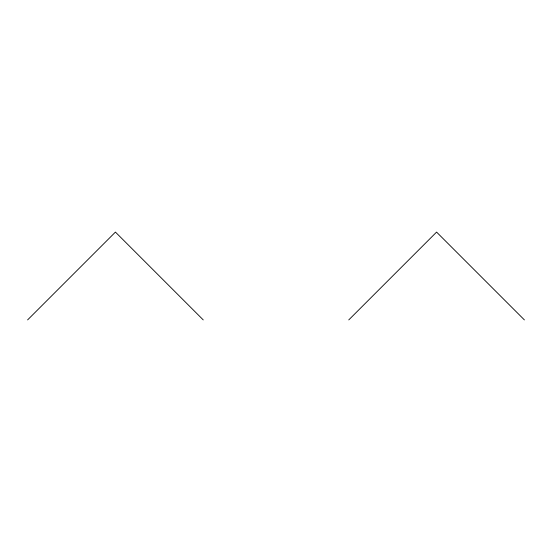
<?xml version="1.0" encoding="UTF-8"?>
<svg xmlns="http://www.w3.org/2000/svg" width="552" height="552" viewBox="0 0 552 552"><rect width="100%" height="100%" fill="white"/><g stroke="black" fill="none" stroke-linecap="round" stroke-linejoin="round"><path stroke-width="0.83" d="M27.6 319.912L115.423 232.088L203.246 319.912M348.754 319.912L436.577 232.088L524.4 319.912"/></g></svg>
